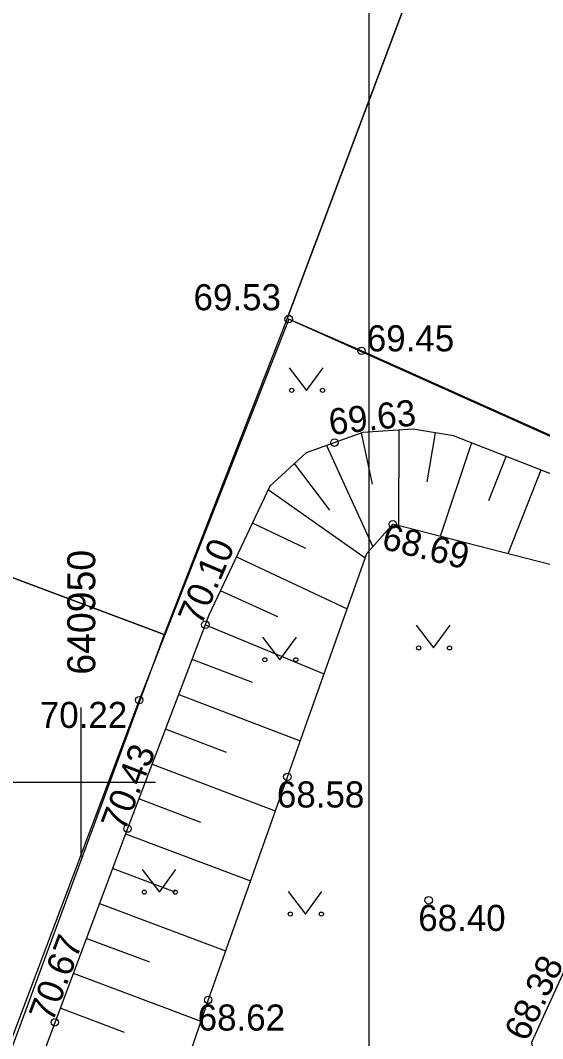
# Model space of a CAD drawing. Extents: x 640554 to 641014, y 6454407 to 6455050.
# Drawn here: x 640948.38 to 640962.38, y 6454843.12 to 6454870.43 of the extents above; entities that cross this region are included whole.
import ezdxf

# ---------------------------------------------------------------- set-up
doc = ezdxf.new("R2010")
doc.units = 0
for name, color, linetype in [('AED', 7, 'Continuous'), ('Default', 7, 'Continuous'), ('HALJASTUS', 7, 'Continuous'), ('KORGUS-EH2000', 7, 'Continuous'), ('PIIR', 7, 'Continuous'), ('RELJEEF', 7, 'Continuous'), ('TEE', 7, 'Continuous'), ('VORK', 7, 'Continuous'), ('VORMISTUS', 7, 'Continuous')]:
    doc.layers.add(name, color=color, linetype=linetype)

# ---------------------------------------------------------------- blocks, each defined once
blk = doc.blocks.new('VKORIS')
at = {"layer": 'Default'}
for p, q in [((0, 400), (0, -400)), ((-400, 0), (400, 0))]:
    blk.add_line(p, q, dxfattribs=at)

msp = doc.modelspace()

# ---------------------------------------------------------------- linework, layer by layer
at = {"layer": 'AED'}
for points in [[(640955.57, 6454862.42), (640951.56, 6454852.2), (640947.8, 6454842.23), (640944.24, 6454832.87), (640941.87, 6454826.79), (640937.39, 6454814.5), (640932.22, 6454800.11)], [(640987.72, 6454842.37), (640990.03, 6454841.32), (640992.28, 6454845.84), (640981.87, 6454850.67), (640968.69, 6454856.56), (640957.52, 6454861.57), (640955.57, 6454862.42)]]:
    msp.add_lwpolyline(points, dxfattribs=at)
at = {"layer": 'HALJASTUS'}
for p, q in [((640955.585, 6454861.114), (640956.049, 6454860.508)), ((640956.049, 6454860.508), (640956.494, 6454861.114)), ((640958.991, 6454854.206), (640959.454, 6454853.6)), ((640959.454, 6454853.6), (640959.9, 6454854.206)), ((640954.869, 6454853.889), (640955.332, 6454853.282)), ((640955.332, 6454853.282), (640955.778, 6454853.889)), ((640951.638, 6454847.655), (640952.102, 6454847.049)), ((640952.102, 6454847.049), (640952.547, 6454847.655)), ((640955.553, 6454847.067), (640956.016, 6454846.461)), ((640956.016, 6454846.461), (640956.462, 6454847.067))]:
    msp.add_line(p, q, dxfattribs=at)
for centre in [(640955.648, 6454860.508), (640956.477, 6454860.508), (640959.053, 6454853.6), (640959.882, 6454853.6), (640954.931, 6454853.282), (640955.76, 6454853.282), (640951.701, 6454847.049), (640952.53, 6454847.049), (640955.615, 6454846.461), (640956.444, 6454846.461)]:
    msp.add_circle(centre, 0.055, dxfattribs=at)
at = {"layer": 'KORGUS-EH2000'}
for centre in [(640955.57, 6454862.42), (640957.52, 6454861.57), (640956.797, 6454859.107), (640958.363, 6454856.917), (640953.336, 6454854.222), (640951.56, 6454852.2), (640955.534, 6454850.142), (640951.25, 6454848.754), (640959.323, 6454846.83), (640953.41, 6454844.158), (640949.3, 6454843.556)]:
    msp.add_circle(centre, 0.1, dxfattribs=at)
at = {"layer": 'PIIR'}
for points in [[(640999.41, 6454869.38), (641000.54, 6454863.75), (640992.12, 6454846.02), (640955.53, 6454862.44), (640962.18, 6454880.16), (640968.56, 6454897.18)], [(640911.95, 6454869.07), (640920.55, 6454895.76), (640962.18, 6454880.16), (640955.53, 6454862.44), (640952.23, 6454853.96)], [(640911.95, 6454869.07), (640920.55, 6454895.76), (640962.18, 6454880.16), (640955.53, 6454862.44), (640952.23, 6454853.96)], [(640902.82, 6454841.42), (640911.95, 6454869.07), (640952.23, 6454853.96), (640944.4, 6454832.73), (640942.16, 6454826.69)], [(640902.82, 6454841.42), (640911.95, 6454869.07), (640952.23, 6454853.96), (640944.4, 6454832.73), (640942.16, 6454826.69)]]:
    msp.add_lwpolyline(points, close=True, dxfattribs=at)
at = {"layer": 'RELJEEF'}
for p, q in [((640958.518, 6454859.44), (640958.517, 6454856.878)), ((640957.812, 6454857.996), (640957.522, 6454859.367)), ((640959.28, 6454858.053), (640959.509, 6454859.366)), ((640956.581, 6454859.03), (640957.822, 6454856.31)), ((640960.467, 6454859.099), (640959.629, 6454856.592)), ((640960.936, 6454857.554), (640961.398, 6454858.734)), ((640956.677, 6454857.292), (640955.727, 6454858.549)), ((640962.329, 6454858.369), (640961.445, 6454856.126)), ((640955.021, 6454857.849), (640957.619, 6454856.015)), ((640956.032, 6454856.268), (640954.595, 6454856.944)), ((640954.169, 6454856.04), (640957.133, 6454854.644)), ((640955.276, 6454854.432), (640953.743, 6454855.135)), ((640953.336, 6454854.222), (640956.516, 6454852.907)), ((640954.597, 6454852.671), (640952.98, 6454853.288)), ((640952.623, 6454852.354), (640955.879, 6454851.111)), ((640953.905, 6454850.794), (640952.267, 6454851.419)), ((640951.91, 6454850.485), (640955.209, 6454849.226)), ((640953.215, 6454848.918), (640951.554, 6454849.551)), ((640951.198, 6454848.616), (640954.544, 6454847.352)), ((640952.53, 6454847.049), (640950.847, 6454847.68)), ((640950.496, 6454846.744), (640953.878, 6454845.475)), ((640951.844, 6454845.17), (640950.144, 6454845.807)), ((640949.793, 6454844.871), (640953.215, 6454843.587)), ((640951.167, 6454843.288), (640949.442, 6454843.935))]:
    msp.add_line(p, q, dxfattribs=at)
for points in [[(640970.44, 6454852.67), (640966.475, 6454856.231), (640963.231, 6454858.015), (640959.987, 6454859.287), (640958.911, 6454859.465), (640957.556, 6454859.378), (640956.038, 6454858.836), (640955.062, 6454857.936), (640953.433, 6454854.475), (640951.25, 6454848.754), (640947.35, 6454838.358), (640946.732, 6454836.113), (640946.851, 6454834.648), (640946.901, 6454833.937), (640947.833, 6454832.472), (640951.454, 6454830.541), (640964.261, 6454824.571), (640973.28, 6454821.17)], [(640970.44, 6454852.67), (640962.603, 6454855.828), (640958.363, 6454856.917), (640957.658, 6454856.125), (640953.41, 6454844.158), (640951.028, 6454837.181), (640950.757, 6454835.663), (640951.949, 6454834.654), (640959.415, 6454829.75), (640973.28, 6454821.17)]]:
    msp.add_lwpolyline(points, dxfattribs=at)
at = {"layer": 'TEE'}
msp.add_lwpolyline([(640987.72, 6454842.37), (640975.843, 6454847.969), (640965.013, 6454849.452), (640962.27, 6454843.43), (640962.081, 6454843.016), (640964.08, 6454832.67), (640964.309, 6454831.487), (640964.85, 6454831.23), (640972.39, 6454827.74), (640973.289, 6454827.324), (640973.72, 6454828.22), (640977.217, 6454835.789), (640978.079, 6454835.39), (640979.303, 6454838.04), (640979.952, 6454838.687), (640980.831, 6454839.173), (640981.735, 6454839.272), (640982.438, 6454839.22), (640983.086, 6454838.942), (640985.56, 6454837.74)], dxfattribs=at)
at = {"layer": 'VORMISTUS'}
msp.add_lwpolyline([(640957.717, 6454874.953), (640957.717, 6454734.143), (640856.937, 6454734.143), (640856.937, 6454874.953)], close=True, dxfattribs=at)

# ---------------------------------------------------------------- block references
at = {"layer": 'VORK', "xscale": 0.005, "yscale": 0.005}
msp.add_blockref('VKORIS', (640950, 6454850), dxfattribs=at)
msp.add_blockref('VKORIS', (640950, 6454850), dxfattribs=at)

# ---------------------------------------------------------------- texts
at = {"layer": 'KORGUS-EH2000'}
for s, p in [(' 69.53', (640952.759, 6454862.657)), (' 69.45', (640957.404, 6454861.554)), (' 70.22', (640948.638, 6454851.453)), (' 68.58', (640954.994, 6454849.319)), (' 68.40', (640958.783, 6454846.008)), (' 68.62', (640952.87, 6454843.335))]:
    msp.add_text(s, height=0.7, dxfattribs=at).set_placement(p)
for s, rotation, p in [(' 69.63', 6.524, (640956.426, 6454859.278)), (' 68.69', 346.0235, (640957.777, 6454856.33)), (' 70.10', 67.0246, (640953.12, 6454853.933)), (' 70.43', 68.8808, (640951.073, 6454848.411)), (' 70.67', 69.2813, (640949.146, 6454843.29)), (' 68.38', 64.7356, (640961.844, 6454842.774))]:
    msp.add_text(s, height=0.7, rotation=rotation, dxfattribs=at).set_placement(p)
at = {"layer": 'VORK'}
msp.add_text('640950', height=0.75, rotation=90, dxfattribs=at).set_placement((640950.384, 6454852.882))
msp.add_text('640950', height=0.75, rotation=90, dxfattribs=at).set_placement((640950.384, 6454852.882))

doc.saveas('drawing.dxf')
